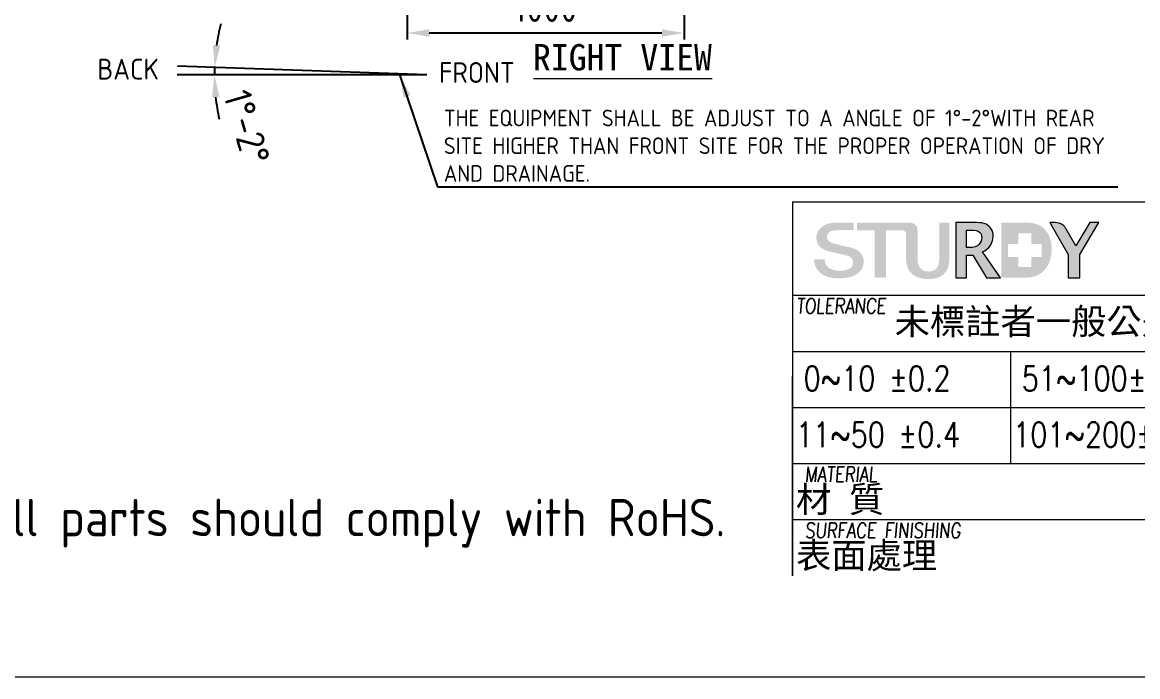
# Model space of a CAD drawing. Header units: millimetres. Extents: x -407643 to 27959, y -48 to 28520.
# Drawn here: x 19010 to 23037, y -48 to 2314 of the extents above; entities that cross this region are included whole.
import ezdxf

# ---------------------------------------------------------------- set-up
doc = ezdxf.new("R2010")
doc.units = ezdxf.units.MM
doc.header["$MEASUREMENT"] = 0
doc.layers.get('0').update_dxf_attribs({"lineweight": 25})
doc.layers.add('D', color=3, linetype='Continuous', lineweight=13)
doc.layers.add('F', color=7, linetype='Continuous', lineweight=15)
doc.styles.get("Standard").update_dxf_attribs({"font": 'KAIU.TTF'})
doc.styles.add('STU25', font='isocp2.shx')
doc.styles.add('Text', font='romans.shx', dxfattribs={"width": 0.8, "oblique": 10})
doc.dimstyles.new('STU25', dxfattribs={"dimscale": 40, "dimtxt": 2.5, "dimasz": 2, "dimexe": 0.6, "dimexo": 1, "dimgap": 1, "dimtad": 1, "dimdsep": 46, "dimtxsty": 'STU25', "dimcen": 2, "dimazin": 2, "dimtfac": 1, "dimtmove": 0, "dimatfit": 3, "dimfxl": 0, "dimtolj": 1, "dimtzin": 0, "dimarcsym": 0})
doc.dimstyles.new('STU25$7', dxfattribs={"dimscale": 40, "dimtxt": 2.5, "dimasz": 2, "dimexe": 1.25, "dimexo": 0.625, "dimgap": 1, "dimtad": 0, "dimdec": 4, "dimdsep": 46, "dimtxsty": 'STU25', "dimcen": 2.5, "dimazin": 2, "dimtfac": 1, "dimtdec": 4, "dimtmove": 0, "dimatfit": 3, "dimfxl": 0, "dimtolj": 1, "dimtzin": 0, "dimarcsym": 0})

# ---------------------------------------------------------------- blocks, each defined once
blk = doc.blocks.new('*D9')
at = {"layer": 'D', "color": 0, "lineweight": -2}
for p, q in [((20399.4, 2551), (20399.4, 2251.3)), ((21399.4, 2551), (21399.4, 2251.3)), ((20479.4, 2275.3), (21319.4, 2275.3))]:
    blk.add_line(p, q, dxfattribs=at)
at = {"layer": 'D', "color": 0}
for points in [[(20479.4, 2288.7), (20479.4, 2262), (20399.4, 2275.3)], [(21319.4, 2262), (21319.4, 2288.7), (21399.4, 2275.3)]]:
    blk.add_solid(points, dxfattribs=at)
at = {"layer": 'Defpoints', "color": 0}
for p in [(20399.4, 2591), (21399.4, 2591), (21399.4, 2275.3)]:
    blk.add_point(p, dxfattribs=at)
at = {"layer": 'D', "color": 0, "insert": (20899.4, 2365.3), "char_height": 100, "attachment_point": 5, "style": 'STU25'}
blk.add_mtext('\\A1;1000', dxfattribs=at)
blk = doc.blocks.new('*D21')
at = {"layer": 'D', "color": 0, "linetype": 'Continuous', "lineweight": -2}
for start, end in [(166.035, 172.0175), (178, 180), (185.9825, 191.965)]:
    blk.add_arc((20470.6, 2123.8), 766.5, start, end, dxfattribs=at)
at = {"layer": 'D', "color": 0}
for points in [[(19698.2, 2231.4), (19724.8, 2229.1), (19704.5, 2150.5)], [(19721.6, 2044.6), (19694.9, 2043.2), (19704.1, 2123.8)]]:
    blk.add_solid(points, dxfattribs=at)
at = {"layer": 'Defpoints', "color": 0}
for p in [(19570.1, 2155.2), (19704.3, 2141.6), (19569.6, 2123.8), (20470.6, 2123.8), (20470.6, 2123.8)]:
    blk.add_point(p, dxfattribs=at)
at = {"layer": 'D', "color": 0, "insert": (19820.9, 1935.3), "char_height": 100, "attachment_point": 5, "rotation": 286.1787, "style": 'STU25'}
blk.add_mtext('1%%D-2%%D', dxfattribs=at)
blk = doc.blocks.new('新駿LOGO')
at = {"layer": 'F'}
h = blk.add_hatch(color=256, dxfattribs=at)
edge = h.paths.add_edge_path()
edge.add_spline(control_points=[(-529.051, -442.142), (-529.051, -442.306), (-529.019, -442.447), (-528.955, -442.564), (-528.891, -442.681), (-528.802, -442.776), (-528.688, -442.851), (-528.574, -442.925), (-528.443, -442.98), (-528.294, -443.014), (-528.146, -443.048), (-527.986, -443.065), (-527.812, -443.065), (-527.625, -443.065), (-527.465, -443.046), (-527.333, -443.008), (-527.2, -442.969), (-527.093, -442.92), (-527.011, -442.86), (-526.929, -442.799), (-526.87, -442.73), (-526.833, -442.652), (-526.797, -442.573), (-526.778, -442.494), (-526.778, -442.413), (-526.778, -442.248), (-526.821, -442.126), (-526.905, -442.048), (-526.99, -441.97), (-527.082, -441.914), (-527.182, -441.882), (-527.356, -441.826), (-527.558, -441.773), (-527.788, -441.722), (-528.018, -441.672), (-528.302, -441.606), (-528.64, -441.526), (-528.85, -441.478), (-529.024, -441.415), (-529.164, -441.336), (-529.303, -441.257), (-529.413, -441.17), (-529.495, -441.074), (-529.578, -440.977), (-529.636, -440.874), (-529.67, -440.766), (-529.704, -440.657), (-529.721, -440.546), (-529.721, -440.434), (-529.721, -440.216), (-529.67, -440.028), (-529.567, -439.869), (-529.464, -439.71), (-529.329, -439.579), (-529.16, -439.474), (-528.991, -439.37), (-528.855, -439.306), (-528.64, -439.256), (-528.426, -439.205), (-528.133, -439.204), (-527.915, -439.204), (-527.659, -439.204), (-526.729, -439.204), (-526.729, -439.204), (-526.729, -439.204), (-526.732, -439.805), (-526.732, -439.805), (-526.732, -439.805), (-528.141, -439.796), (-528.282, -439.825), (-528.386, -439.847), (-528.478, -439.858), (-528.565, -439.9), (-528.651, -439.942), (-528.723, -439.999), (-528.78, -440.072), (-528.837, -440.144), (-528.866, -440.235), (-528.866, -440.343), (-528.866, -440.496), (-528.812, -440.616), (-528.705, -440.702), (-528.598, -440.789), (-528.458, -440.854), (-528.284, -440.898), (-528.266, -440.902), (-528.194, -440.919), (-528.069, -440.95), (-527.943, -440.98), (-527.803, -441.013), (-527.648, -441.049), (-527.493, -441.086), (-527.341, -441.121), (-527.193, -441.155), (-527.044, -441.189), (-526.938, -441.214), (-526.874, -441.231), (-526.715, -441.275), (-526.576, -441.335), (-526.457, -441.411), (-526.338, -441.488), (-526.239, -441.575), (-526.159, -441.674), (-526.079, -441.773), (-526.02, -441.878), (-525.981, -441.991), (-525.943, -442.103), (-525.923, -442.216), (-525.923, -442.329), (-525.923, -442.57), (-525.979, -442.776), (-526.091, -442.947), (-526.203, -443.118), (-526.349, -443.258), (-526.532, -443.366), (-526.715, -443.476), (-526.922, -443.555), (-527.155, -443.605), (-527.388, -443.655), (-527.625, -443.681), (-527.867, -443.681), (-528.145, -443.681), (-528.408, -443.65), (-528.653, -443.59), (-528.9, -443.53), (-529.115, -443.437), (-529.297, -443.313), (-529.48, -443.188), (-529.626, -443.028), (-529.735, -442.833), (-529.845, -442.637), (-529.902, -442.407), (-529.906, -442.142), (-529.906, -442.142), (-529.051, -442.142), (-529.051, -442.142)], knot_values=[0, 0, 0, 0, 1, 1, 1, 2, 2, 2, 3, 3, 3, 4, 4, 4, 5, 5, 5, 6, 6, 6, 7, 7, 7, 8, 8, 8, 9, 9, 9, 10, 10, 10, 11, 11, 11, 12, 12, 12, 13, 13, 13, 14, 14, 14, 15, 15, 15, 16, 16, 16, 17, 17, 17, 18, 18, 18, 19, 19, 19, 20, 20, 20, 21, 21, 21, 22, 22, 22, 23, 23, 23, 24, 24, 24, 25, 25, 25, 26, 26, 26, 27, 27, 27, 28, 28, 28, 29, 29, 29, 30, 30, 30, 31, 31, 31, 32, 32, 32, 33, 33, 33, 34, 34, 34, 35, 35, 35, 36, 36, 36, 37, 37, 37, 38, 38, 38, 39, 39, 39, 40, 40, 40, 41, 41, 41, 42, 42, 42, 43, 43, 43, 44, 44, 44, 45, 45, 45, 45], degree=3, periodic=0)
edge = h.paths.add_edge_path()
edge.add_spline(control_points=[(-522.525, -440.141), (-522.54, -440.04), (-522.569, -439.94), (-522.628, -439.896), (-522.768, -439.792), (-522.902, -439.814), (-522.902, -439.814), (-522.902, -439.814), (-523.024, -439.814), (-523.024, -439.814), (-523.024, -439.814), (-524.139, -439.814), (-524.139, -439.814), (-524.139, -439.814), (-524.139, -443.624), (-524.139, -443.624), (-524.139, -443.624), (-525.057, -443.624), (-525.057, -443.624), (-525.057, -443.624), (-525.057, -439.814), (-525.057, -439.814), (-525.057, -439.814), (-526.468, -439.814), (-526.468, -439.814), (-526.468, -439.814), (-526.468, -439.204), (-526.468, -439.204), (-526.468, -439.204), (-522.387, -439.204), (-522.387, -439.204)], knot_values=[5.578051, 5.578051, 5.578051, 5.578051, 6, 6, 6, 7, 7, 7, 8, 8, 8, 9, 9, 9, 10, 10, 10, 11, 11, 11, 12, 12, 12, 13, 13, 13, 14, 14, 14, 15, 15, 15, 15], degree=3, periodic=0)
edge.add_spline(control_points=[(-522.396, -439.204), (-522.311, -439.204), (-522.216, -439.204), (-522.216, -439.204), (-522.216, -439.204), (-521.96, -439.187), (-521.763, -439.406), (-521.582, -439.606), (-521.607, -439.851), (-521.607, -439.851), (-521.607, -439.851), (-521.607, -441.917), (-521.607, -441.917), (-521.607, -442.407), (-521.523, -442.732), (-521.357, -442.891), (-521.191, -443.051), (-520.975, -443.131), (-520.71, -443.131), (-520.449, -443.131), (-520.242, -443.052), (-520.087, -442.894), (-519.933, -442.736), (-519.855, -442.433), (-519.855, -441.982), (-519.855, -441.982), (-519.855, -439.204), (-519.855, -439.204), (-519.855, -439.204), (-519.054, -439.204), (-519.054, -439.204), (-519.054, -439.204), (-519.054, -441.919), (-519.054, -441.919), (-519.054, -442.431), (-519.119, -442.798), (-519.247, -443.02), (-519.375, -443.242), (-519.561, -443.417), (-519.804, -443.544), (-520.047, -443.671), (-520.354, -443.735), (-520.727, -443.735), (-521.094, -443.735), (-521.408, -443.676), (-521.671, -443.558), (-521.933, -443.439), (-522.142, -443.263), (-522.295, -443.029), (-522.448, -442.795), (-522.525, -442.422), (-522.525, -441.91), (-522.525, -441.91), (-522.525, -440.923), (-522.525, -440.141)], knot_values=[0.44538, 0.44538, 0.44538, 0.44538, 1, 1, 1, 2, 2, 2, 3, 3, 3, 4, 4, 4, 5, 5, 5, 6, 6, 6, 7, 7, 7, 8, 8, 8, 9, 9, 9, 10, 10, 10, 11, 11, 11, 12, 12, 12, 13, 13, 13, 14, 14, 14, 15, 15, 15, 16, 16, 16, 17, 17, 17, 17.603917, 17.603917, 17.603917, 17.603917], degree=3, periodic=0)
h = blk.add_hatch(color=256, dxfattribs=at)
edge = h.paths.add_edge_path()
edge.add_spline(control_points=[(-526.468, -439.204), (-526.468, -439.204), (-526.468, -439.814), (-526.468, -439.814)], knot_values=[-14, -14, -14, -14, -13, -13, -13, -13], degree=3, periodic=0)
edge.add_spline(control_points=[(-526.468, -439.814), (-526.468, -439.814), (-525.057, -439.814), (-525.057, -439.814)], knot_values=[-13, -13, -13, -13, -12, -12, -12, -12], degree=3, periodic=0)
edge.add_spline(control_points=[(-525.057, -439.814), (-525.057, -439.814), (-525.057, -443.624), (-525.057, -443.624)], knot_values=[-12, -12, -12, -12, -11, -11, -11, -11], degree=3, periodic=0)
edge.add_spline(control_points=[(-525.057, -443.624), (-525.057, -443.624), (-524.139, -443.624), (-524.139, -443.624)], knot_values=[-11, -11, -11, -11, -10, -10, -10, -10], degree=3, periodic=0)
edge.add_spline(control_points=[(-524.139, -443.624), (-524.139, -443.624), (-524.139, -439.814), (-524.139, -439.814)], knot_values=[-10, -10, -10, -10, -9, -9, -9, -9], degree=3, periodic=0)
edge.add_spline(control_points=[(-524.139, -439.814), (-524.139, -439.814), (-523.024, -439.814), (-523.024, -439.814)], knot_values=[-9, -9, -9, -9, -8, -8, -8, -8], degree=3, periodic=0)
edge.add_spline(control_points=[(-523.024, -439.814), (-523.024, -439.814), (-522.902, -439.814), (-522.902, -439.814)], knot_values=[-8, -8, -8, -8, -7, -7, -7, -7], degree=3, periodic=0)
edge.add_spline(control_points=[(-522.902, -439.814), (-522.902, -439.814), (-522.768, -439.792), (-522.628, -439.896)], knot_values=[-7, -7, -7, -7, -6, -6, -6, -6], degree=3, periodic=0)
edge.add_spline(control_points=[(-522.628, -439.896), (-522.569, -439.94), (-522.54, -440.04), (-522.525, -440.141)], knot_values=[-6, -6, -6, -6, -5.578051, -5.578051, -5.578051, -5.578051], degree=3, periodic=0)
edge.add_spline(control_points=[(-522.525, -440.141), (-522.525, -440.923), (-522.525, -441.91), (-522.525, -441.91)], knot_values=[-17.603917, -17.603917, -17.603917, -17.603917, -17, -17, -17, -17], degree=3, periodic=0)
edge.add_spline(control_points=[(-522.525, -441.91), (-522.525, -442.422), (-522.448, -442.795), (-522.295, -443.029)], knot_values=[-17, -17, -17, -17, -16, -16, -16, -16], degree=3, periodic=0)
edge.add_spline(control_points=[(-522.295, -443.029), (-522.142, -443.263), (-521.933, -443.439), (-521.671, -443.558)], knot_values=[-16, -16, -16, -16, -15, -15, -15, -15], degree=3, periodic=0)
edge.add_spline(control_points=[(-521.671, -443.558), (-521.408, -443.676), (-521.094, -443.735), (-520.727, -443.735)], knot_values=[-15, -15, -15, -15, -14, -14, -14, -14], degree=3, periodic=0)
edge.add_spline(control_points=[(-520.727, -443.735), (-520.354, -443.735), (-520.047, -443.671), (-519.804, -443.544)], knot_values=[-14, -14, -14, -14, -13, -13, -13, -13], degree=3, periodic=0)
edge.add_spline(control_points=[(-519.804, -443.544), (-519.561, -443.417), (-519.375, -443.242), (-519.247, -443.02)], knot_values=[-13, -13, -13, -13, -12, -12, -12, -12], degree=3, periodic=0)
edge.add_spline(control_points=[(-519.247, -443.02), (-519.119, -442.798), (-519.054, -442.431), (-519.054, -441.919)], knot_values=[-12, -12, -12, -12, -11, -11, -11, -11], degree=3, periodic=0)
edge.add_spline(control_points=[(-519.054, -441.919), (-519.054, -441.919), (-519.054, -439.204), (-519.054, -439.204)], knot_values=[-11, -11, -11, -11, -10, -10, -10, -10], degree=3, periodic=0)
edge.add_spline(control_points=[(-519.054, -439.204), (-519.054, -439.204), (-519.855, -439.204), (-519.855, -439.204)], knot_values=[-10, -10, -10, -10, -9, -9, -9, -9], degree=3, periodic=0)
edge.add_spline(control_points=[(-519.855, -439.204), (-519.855, -439.204), (-519.855, -441.982), (-519.855, -441.982)], knot_values=[-9, -9, -9, -9, -8, -8, -8, -8], degree=3, periodic=0)
edge.add_spline(control_points=[(-519.855, -441.982), (-519.855, -442.433), (-519.933, -442.736), (-520.087, -442.894)], knot_values=[-8, -8, -8, -8, -7, -7, -7, -7], degree=3, periodic=0)
edge.add_spline(control_points=[(-520.087, -442.894), (-520.242, -443.052), (-520.449, -443.131), (-520.71, -443.131)], knot_values=[-7, -7, -7, -7, -6, -6, -6, -6], degree=3, periodic=0)
edge.add_spline(control_points=[(-520.71, -443.131), (-520.975, -443.131), (-521.191, -443.051), (-521.357, -442.891)], knot_values=[-6, -6, -6, -6, -5, -5, -5, -5], degree=3, periodic=0)
edge.add_spline(control_points=[(-521.357, -442.891), (-521.523, -442.732), (-521.607, -442.407), (-521.607, -441.917)], knot_values=[-5, -5, -5, -5, -4, -4, -4, -4], degree=3, periodic=0)
edge.add_spline(control_points=[(-521.607, -441.917), (-521.607, -441.917), (-521.607, -439.851), (-521.607, -439.851)], knot_values=[-4, -4, -4, -4, -3, -3, -3, -3], degree=3, periodic=0)
edge.add_spline(control_points=[(-521.607, -439.851), (-521.607, -439.851), (-521.607, -439.851), (-521.607, -439.851)], knot_values=[-3, -3, -3, -3, -2.999949, -2.999949, -2.999949, -2.999949], degree=3, periodic=0)
edge.add_spline(control_points=[(-521.607, -439.851), (-521.607, -439.851), (-521.582, -439.606), (-521.763, -439.406)], knot_values=[-2.999949, -2.999949, -2.999949, -2.999949, -2, -2, -2, -2], degree=3, periodic=0)
edge.add_spline(control_points=[(-521.763, -439.406), (-521.96, -439.187), (-522.216, -439.204), (-522.216, -439.204)], knot_values=[-2, -2, -2, -2, -1, -1, -1, -1], degree=3, periodic=0)
edge.add_spline(control_points=[(-522.216, -439.204), (-522.216, -439.204), (-526.468, -439.204), (-526.468, -439.204)], knot_values=[-15, -15, -15, -15, -14, -14, -14, -14], degree=3, periodic=0)
h = blk.add_hatch(color=256, dxfattribs=at)
edge = h.paths.add_edge_path()
edge.add_spline(control_points=[(-518.536, -443.624), (-518.536, -443.624), (-518.536, -439.204), (-518.536, -439.204), (-518.536, -439.204), (-516.884, -439.204), (-516.884, -439.204), (-516.545, -439.204), (-516.288, -439.246), (-516.111, -439.33), (-515.934, -439.415), (-515.794, -439.544), (-515.692, -439.716), (-515.59, -439.888), (-515.538, -440.082), (-515.538, -440.299), (-515.538, -440.557), (-515.613, -440.802), (-515.762, -441.032), (-515.912, -441.261), (-516.122, -441.437), (-516.394, -441.558), (-516.394, -441.558), (-514.952, -443.624), (-514.952, -443.624), (-514.952, -443.624), (-516.071, -443.624), (-516.071, -443.624), (-516.071, -443.624), (-517.172, -441.815), (-517.172, -441.815), (-517.172, -441.815), (-517.672, -441.815), (-517.672, -441.815), (-517.672, -441.815), (-517.672, -443.624), (-517.672, -443.624), (-517.672, -443.624), (-518.536, -443.624), (-518.536, -443.624)], knot_values=[0, 0, 0, 0, 1, 1, 1, 2, 2, 2, 3, 3, 3, 4, 4, 4, 5, 5, 5, 6, 6, 6, 7, 7, 7, 8, 8, 8, 9, 9, 9, 10, 10, 10, 11, 11, 11, 12, 12, 12, 13, 13, 13, 13], degree=3, periodic=1)
edge = h.paths.add_edge_path(flags=16)
edge.add_spline(control_points=[(-517.672, -441.21), (-517.672, -441.21), (-517.462, -441.21), (-517.462, -441.21), (-517.084, -441.21), (-516.822, -441.127), (-516.676, -440.962), (-516.53, -440.796), (-516.456, -440.609), (-516.456, -440.4), (-516.456, -440.219), (-516.515, -440.075), (-516.633, -439.968), (-516.751, -439.862), (-516.991, -439.809), (-517.351, -439.809), (-517.351, -439.809), (-517.672, -439.809), (-517.672, -439.809), (-517.672, -439.809), (-517.672, -441.21), (-517.672, -441.21)], knot_values=[0, 0, 0, 0, 1, 1, 1, 2, 2, 2, 3, 3, 3, 4, 4, 4, 5, 5, 5, 6, 6, 6, 7, 7, 7, 7], degree=3, periodic=1)
h = blk.add_hatch(color=256, dxfattribs=at)
edge = h.paths.add_edge_path()
edge.add_spline(control_points=[(-514.869, -443.624), (-514.869, -443.624), (-513.047, -443.624), (-513.047, -443.624)], knot_values=[-9, -9, -9, -9, -8, -8, -8, -8], degree=3, periodic=0)
edge.add_spline(control_points=[(-513.047, -443.624), (-512.514, -443.624), (-512.094, -443.524), (-511.788, -443.322)], knot_values=[-8, -8, -8, -8, -7, -7, -7, -7], degree=3, periodic=0)
edge.add_spline(control_points=[(-511.788, -443.322), (-511.48, -443.121), (-511.247, -442.847), (-511.087, -442.501)], knot_values=[-7, -7, -7, -7, -6, -6, -6, -6], degree=3, periodic=0)
edge.add_spline(control_points=[(-511.087, -442.501), (-510.927, -442.155), (-510.846, -441.761), (-510.846, -441.321)], knot_values=[-6, -6, -6, -6, -5, -5, -5, -5], degree=3, periodic=0)
edge.add_spline(control_points=[(-510.846, -441.321), (-510.846, -440.871), (-510.931, -440.488), (-511.099, -440.17)], knot_values=[-5, -5, -5, -5, -4, -4, -4, -4], degree=3, periodic=0)
edge.add_spline(control_points=[(-511.099, -440.17), (-511.267, -439.852), (-511.493, -439.612), (-511.777, -439.448)], knot_values=[-4, -4, -4, -4, -3, -3, -3, -3], degree=3, periodic=0)
edge.add_spline(control_points=[(-511.777, -439.448), (-512.061, -439.285), (-512.457, -439.204), (-512.967, -439.204)], knot_values=[-3, -3, -3, -3, -2, -2, -2, -2], degree=3, periodic=0)
edge.add_spline(control_points=[(-512.967, -439.204), (-512.967, -439.204), (-514.869, -439.204), (-514.869, -439.204)], knot_values=[-2, -2, -2, -2, -1, -1, -1, -1], degree=3, periodic=0)
edge.add_spline(control_points=[(-514.869, -439.204), (-514.869, -439.204), (-514.869, -443.624), (-514.869, -443.624)], knot_values=[-1, -1, -1, -1, 0, 0, 0, 0], degree=3, periodic=0)
h.paths.add_polyline_path([(-514.335, -441.95), (-514.335, -440.92), (-513.511, -440.92), (-513.511, -440.074), (-512.482, -440.074), (-512.482, -440.92), (-511.637, -440.92), (-511.637, -441.95), (-512.482, -441.95), (-512.482, -442.773), (-513.511, -442.773), (-513.511, -441.95)], flags=16)
h = blk.add_hatch(color=256, dxfattribs=at)
edge = h.paths.add_edge_path()
edge.add_spline(control_points=[(-509.511, -443.624), (-509.511, -443.624), (-509.511, -441.772), (-509.511, -441.772), (-509.511, -441.772), (-510.996, -439.204), (-510.996, -439.204), (-510.996, -439.204), (-510.644, -439.204), (-510.644, -439.204), (-510.644, -439.204), (-510.299, -439.189), (-510.044, -439.321), (-509.79, -439.454), (-509.707, -439.678), (-509.707, -439.678), (-509.707, -439.678), (-508.902, -441.069), (-508.902, -441.069), (-508.902, -441.069), (-507.778, -439.204), (-507.778, -439.204), (-507.778, -439.204), (-507.048, -439.204), (-507.048, -439.204), (-507.048, -439.204), (-508.592, -441.767), (-508.592, -441.767), (-508.592, -441.767), (-508.592, -443.624), (-508.592, -443.624), (-508.592, -443.624), (-509.511, -443.624), (-509.511, -443.624)], knot_values=[0, 0, 0, 0, 1, 1, 1, 2, 2, 2, 3, 3, 3, 4, 4, 4, 5, 5, 5, 6, 6, 6, 7, 7, 7, 8, 8, 8, 9, 9, 9, 10, 10, 10, 11, 11, 11, 11], degree=3, periodic=1)
at = {"layer": 'F', "lineweight": 0}
for points, knots in [([(-518.536, -443.624), (-518.536, -443.624), (-518.536, -439.204), (-518.536, -439.204), (-518.536, -439.204), (-516.884, -439.204), (-516.884, -439.204), (-516.545, -439.204), (-516.288, -439.246), (-516.111, -439.33), (-515.934, -439.415), (-515.794, -439.544), (-515.692, -439.716), (-515.59, -439.888), (-515.538, -440.082), (-515.538, -440.299), (-515.538, -440.557), (-515.613, -440.802), (-515.762, -441.032), (-515.912, -441.261), (-516.122, -441.437), (-516.394, -441.558), (-516.394, -441.558), (-514.952, -443.624), (-514.952, -443.624), (-514.952, -443.624), (-516.071, -443.624), (-516.071, -443.624), (-516.071, -443.624), (-517.172, -441.815), (-517.172, -441.815), (-517.172, -441.815), (-517.672, -441.815), (-517.672, -441.815), (-517.672, -441.815), (-517.672, -443.624), (-517.672, -443.624), (-517.672, -443.624), (-518.536, -443.624), (-518.536, -443.624)], [0, 0, 0, 0, 1, 1, 1, 2, 2, 2, 3, 3, 3, 4, 4, 4, 5, 5, 5, 6, 6, 6, 7, 7, 7, 8, 8, 8, 9, 9, 9, 10, 10, 10, 11, 11, 11, 12, 12, 12, 13, 13, 13, 13]), ([(-509.511, -443.624), (-509.511, -443.624), (-509.511, -441.772), (-509.511, -441.772), (-509.511, -441.772), (-510.996, -439.204), (-510.996, -439.204), (-510.996, -439.204), (-510.644, -439.204), (-510.644, -439.204), (-510.644, -439.204), (-510.299, -439.189), (-510.044, -439.321), (-509.79, -439.454), (-509.707, -439.678), (-509.707, -439.678), (-509.707, -439.678), (-508.902, -441.069), (-508.902, -441.069), (-508.902, -441.069), (-507.778, -439.204), (-507.778, -439.204), (-507.778, -439.204), (-507.048, -439.204), (-507.048, -439.204), (-507.048, -439.204), (-508.592, -441.767), (-508.592, -441.767), (-508.592, -441.767), (-508.592, -443.624), (-508.592, -443.624), (-508.592, -443.624), (-509.511, -443.624), (-509.511, -443.624)], [0, 0, 0, 0, 1, 1, 1, 2, 2, 2, 3, 3, 3, 4, 4, 4, 5, 5, 5, 6, 6, 6, 7, 7, 7, 8, 8, 8, 9, 9, 9, 10, 10, 10, 11, 11, 11, 11]), ([(-517.672, -441.21), (-517.672, -441.21), (-517.462, -441.21), (-517.462, -441.21), (-517.084, -441.21), (-516.822, -441.127), (-516.676, -440.962), (-516.53, -440.796), (-516.456, -440.609), (-516.456, -440.4), (-516.456, -440.219), (-516.515, -440.075), (-516.633, -439.968), (-516.751, -439.862), (-516.991, -439.809), (-517.351, -439.809), (-517.351, -439.809), (-517.672, -439.809), (-517.672, -439.809), (-517.672, -439.809), (-517.672, -441.21), (-517.672, -441.21)], [0, 0, 0, 0, 1, 1, 1, 2, 2, 2, 3, 3, 3, 4, 4, 4, 5, 5, 5, 6, 6, 6, 7, 7, 7, 7])]:
    blk.add_open_spline(points, degree=3, knots=knots, dxfattribs=at)
blk = doc.blocks.new('H421')
at = {"layer": 'F', "color": 7}
for p, q in [((155.911, 38.089), (286.911, 38.089)), ((155.911, 30.589), (286.911, 30.589)), ((155.911, 26.089), (227.911, 26.089)), ((173.411, 26.089), (173.411, 17.089)), ((155.911, 8.089), (155.911, 24.089)), ((155.911, 21.589), (286.911, 21.589)), ((155.911, 17.089), (286.911, 17.089)), ((286.911, 12.589), (155.911, 12.589))]:
    blk.add_line(p, q, dxfattribs=at)
at = {"layer": 'F'}
for p, q in [((155.911, 38.089), (155.911, 17.089)), ((155.911, 24.089), (155.911, 16.089)), ((155.911, 17.089), (155.911, 8.089))]:
    blk.add_line(p, q, dxfattribs=at)
blk.add_blockref('新駿LOGO', (687.56, 475.621))
at = {"layer": 'F', "color": 1, "lineweight": 15, "style": 'Text', "oblique": 5, "width": 0.8}
for s, p in [('TOLERANCE', (156.227, 29.13)), ('MATERIAL', (156.917, 15.63)), ('SURFACE FINISHING', (156.917, 11.13))]:
    blk.add_text(s, height=1.2, dxfattribs=at).set_placement(p)
at = {"layer": 'F', "lineweight": -3}
for s, p in [('未標註者一般公差表', (164.115, 27.45)), ('材 質', (156.206, 13.189)), ('表面處理', (156.206, 8.689))]:
    blk.add_text(s, height=2.0757, dxfattribs=at).set_placement(p)
at = {"layer": 'F', "lineweight": 20, "style": 'Text', "width": 0.8}
for s, p in [('0~10 ±0.2', (156.816, 22.912)), ('51~100±0.6', (174.316, 22.912)), ('11~50 ±0.4', (156.204, 18.412)), ('101~200±0.8', (173.627, 18.412))]:
    blk.add_text(s, height=2, dxfattribs=at).set_placement(p)

msp = doc.modelspace()

# ---------------------------------------------------------------- linework, layer by layer
at = {"linetype": 'Continuous'}
for q in [(19570.14, 2155.222), (19569.591, 2123.778)]:
    msp.add_line((20470.591, 2123.778), q, dxfattribs=at)
at = {"layer": 'D', "color": 11}
msp.add_line((20856.182, 2111.544), (21501.217, 2111.544), dxfattribs=at)
at = {"layer": 'F', "color": 6}
msp.add_lwpolyline([(14774.269, 9222.282), (14774.269, -47.718), (27959.269, -47.718), (27959.269, 9222.282)], close=True, dxfattribs=at)
msp.add_lwpolyline([(14774.269, 9222.282), (14774.269, -47.718), (27959.269, -47.718), (27959.269, 9222.282)], close=True, dxfattribs=at)

# ---------------------------------------------------------------- block references
at = {"xscale": 45, "yscale": 45, "zscale": 45}
msp.add_blockref('H421', (14774.269, -47.718), dxfattribs=at)

# ---------------------------------------------------------------- texts
at = {"layer": 'D', "color": 11, "attachment_point": 1}
for s, insert, char_height in [('RIGHT VIEW', (20853.653, 2235.301), 95), ('{\\Fisocp2.shx;\\C3;THE EQUIPMENT SHALL BE ADJUST TO A ANGLE OF 1%%d-2%%dWITH REAR \\PSITE HIGHER THAN FRONT SITE FOR THE PROPER OPERATION OF DRY \\PAND DRAINAGE.}', (20532.128, 1998.435), 60)]:
    msp.add_mtext(s, dxfattribs=dict(at, insert=insert, char_height=char_height))
at = {"layer": 'D', "linetype": 'Continuous', "char_height": 75, "width": 218.181, "attachment_point": 1}
for s, insert in [('{\\Fisocp2.shx;BACK}', (19281.231, 2182.308)), ('{\\Fisocp2.shx;FRONT}', (20514.836, 2170.145))]:
    msp.add_mtext(s, dxfattribs=dict(at, insert=insert))
at = {"layer": 'D', "color": 0, "insert": (18339.626, 594.124), "char_height": 135.00867, "attachment_point": 1, "style": 'STU25'}
msp.add_mtext('Note{\\f標楷體|b0|i0|c136|p65;：}All parts should comply with RoHS.', dxfattribs=at)

# ---------------------------------------------------------------- dimensions: what is measured, and where the dimension line sits
at = {"layer": 'D'}
dim = msp.add_linear_dim(base=(21399.351, 2275.349), p1=(20399.351, 2590.988), p2=(21399.351, 2590.988), dimstyle='STU25', dxfattribs=at)
dim.commit()
dim.dimension.update_dxf_attribs({"geometry": '*D9', "text_midpoint": (20899.351, 2365.349)})
at = {"layer": 'D', "linetype": 'Continuous'}
dim = msp.add_angular_dim_2l(base=(19704.269, 2141.614), line1=((20470.591, 2123.778), (19569.591, 2123.778)), line2=((20470.591, 2123.778), (19570.14, 2155.222)), text='1%%D-2%%D', dimstyle='STU25', override={"dimtxsty": 'STU25'}, dxfattribs=at)
dim.commit()
dim.dimension.update_dxf_attribs({"geometry": '*D21', "text_midpoint": (19734.418, 1910.197), "dimtype": 162})

# ---------------------------------------------------------------- leaders
at = {"layer": 'D'}
msp.add_leader([(20373.533, 2121.992), (20509.758, 1720.581), (22965.031, 1720.581)], dimstyle='STU25$7', override={"dimgap": 1, "dimtad": 0}, dxfattribs=at)

doc.saveas('drawing.dxf')
